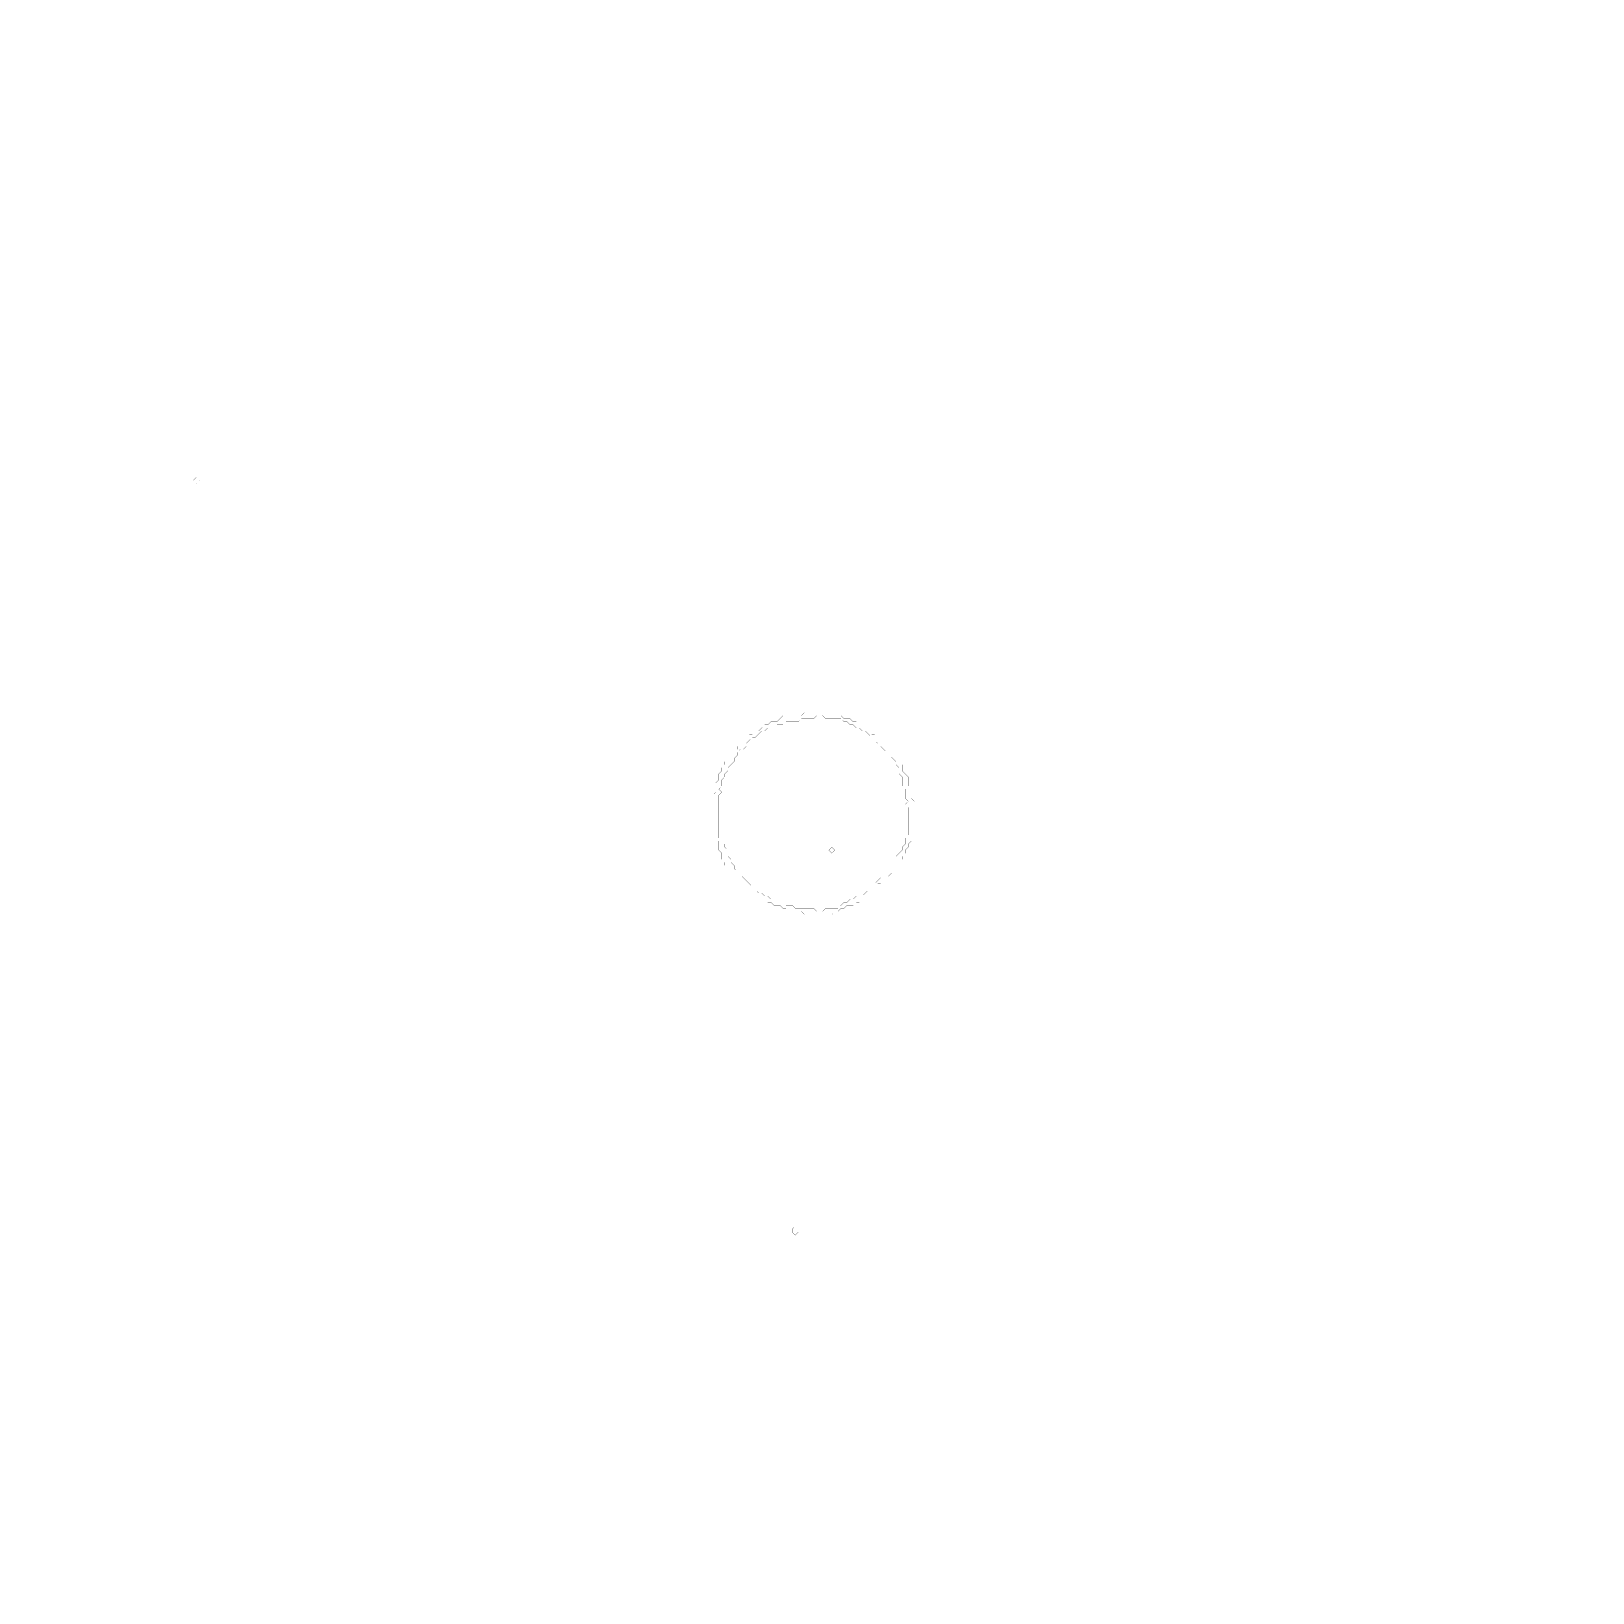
# Model space of a CAD drawing. Header units: metres. Extents: x 0 to 5099, y -5099 to 0.
import ezdxf

# ---------------------------------------------------------------- set-up
doc = ezdxf.new("R2010")
doc.units = ezdxf.units.M
doc.layers.add('conductor', color=1, linetype='Continuous')
doc.layers.add('substrate', color=5, linetype='Continuous')

msp = doc.modelspace()

# ---------------------------------------------------------------- linework, layer by layer
at = {"layer": 'conductor', "const_width": 0.5}
for points in [[(2564.5, -2235.2), (2554.5, -2245.2), (2544.5, -2245.2), (2534.5, -2245.2), (2524.6, -2245.2), (2514.6, -2245.2), (2504.6, -2255.1), (2494.6, -2255.1), (2484.7, -2255.1), (2474.7, -2255.1), (2464.7, -2255.1), (2454.7, -2265.1), (2444.7, -2265.1), (2434.8, -2265.1), (2424.8, -2275.1), (2414.8, -2275.1), (2404.8, -2275.1), (2394.8, -2285.1), (2384.9, -2285.1), (2374.9, -2295.1), (2364.9, -2305), (2354.9, -2305), (2345, -2315), (2335, -2325), (2335, -2335), (2325, -2345), (2315, -2345), (2305, -2354.9), (2305, -2364.9), (2295.1, -2374.9), (2295.1, -2384.9), (2285.1, -2394.8), (2275.1, -2404.8), (2275.1, -2414.8), (2265.1, -2424.8), (2265.1, -2434.8), (2255.1, -2444.7), (2255.1, -2454.7), (2255.1, -2464.7), (2245.2, -2474.7), (2255.1, -2484.7), (2245.2, -2494.6), (2245.2, -2504.6), (2245.2, -2514.6), (2245.2, -2524.6), (2245.2, -2534.5), (2245.2, -2544.5), (2245.2, -2554.5), (2245.2, -2564.5), (2245.2, -2574.5), (2245.2, -2584.4), (2245.2, -2594.4), (2245.2, -2604.4), (2245.2, -2614.4), (2245.2, -2624.3), (2245.2, -2634.3), (2255.1, -2644.3), (2265.1, -2654.3), (2265.1, -2664.3), (2275.1, -2674.2), (2275.1, -2684.2), (2275.1, -2694.2), (2285.1, -2704.2), (2285.1, -2714.2), (2295.1, -2724.1), (2295.1, -2734.1), (2305, -2744.1), (2315, -2754.1), (2325, -2764), (2335, -2774), (2345, -2784), (2354.9, -2794), (2364.9, -2804), (2374.9, -2813.9), (2384.9, -2813.9), (2394.8, -2823.9), (2404.8, -2823.9), (2414.8, -2833.9), (2424.8, -2833.9), (2434.8, -2833.9), (2444.7, -2833.9), (2454.7, -2843.9), (2464.7, -2853.9), (2474.7, -2853.9), (2484.7, -2853.9), (2494.6, -2863.8), (2504.6, -2863.8), (2514.6, -2863.8), (2524.6, -2863.8), (2534.5, -2863.8), (2544.5, -2863.8), (2554.5, -2863.8), (2564.5, -2873.8), (2574.5, -2873.8), (2584.4, -2873.8), (2594.4, -2863.8), (2604.4, -2863.8), (2614.4, -2863.8), (2624.3, -2863.8), (2634.3, -2863.8), (2644.3, -2853.9), (2654.3, -2843.9), (2664.3, -2843.9), (2674.2, -2833.9), (2684.2, -2833.9), (2694.2, -2823.9), (2704.2, -2823.9), (2714.2, -2823.9), (2724.1, -2813.9), (2734.1, -2804), (2744.1, -2794), (2754.1, -2784), (2764, -2774), (2774, -2764), (2784, -2764), (2794, -2754.1), (2804, -2744.1), (2813.9, -2734.1), (2823.9, -2724.1), (2823.9, -2714.2), (2823.9, -2704.2), (2823.9, -2694.2), (2833.9, -2684.2), (2843.9, -2674.2), (2843.9, -2664.3), (2853.9, -2654.3), (2853.9, -2644.3), (2853.9, -2634.3), (2863.8, -2624.3), (2863.8, -2614.4), (2863.8, -2604.4), (2863.8, -2594.4), (2863.8, -2584.4), (2863.8, -2574.5), (2863.8, -2564.5), (2863.8, -2554.5), (2863.8, -2544.5), (2863.8, -2534.5), (2853.9, -2524.6), (2863.8, -2514.6), (2853.9, -2504.6), (2853.9, -2494.6), (2853.9, -2484.7), (2853.9, -2474.7), (2843.9, -2464.7), (2843.9, -2454.7), (2843.9, -2444.7), (2843.9, -2434.8), (2833.9, -2424.8), (2833.9, -2414.8), (2833.9, -2404.8), (2823.9, -2394.8), (2823.9, -2384.9), (2813.9, -2374.9), (2804, -2364.9), (2794, -2354.9), (2784, -2345), (2774, -2335), (2774, -2325), (2764, -2325), (2754.1, -2315), (2744.1, -2305), (2734.1, -2295.1), (2724.1, -2285.1), (2714.2, -2285.1), (2704.2, -2275.1), (2694.2, -2275.1), (2684.2, -2265.1), (2674.2, -2265.1), (2664.3, -2255.1), (2654.3, -2255.1), (2644.3, -2245.2), (2634.3, -2245.2), (2624.3, -2245.2), (2614.4, -2245.2), (2604.4, -2245.2), (2594.4, -2245.2), (2584.4, -2235.2), (2574.5, -2245.2)], [(2604.4, -2674.2), (2614.4, -2664.3), (2624.3, -2674.2), (2614.4, -2684.2)]]:
    msp.add_lwpolyline(points, close=True, dxfattribs=at)
at = {"layer": 'substrate', "const_width": 0.5}
for points in [[(0, 0), (0, -10), (0, -20), (0, -29.9), (0, -39.9), (0, -49.9), (0, -59.9), (0, -69.8), (0, -79.8), (0, -89.8), (0, -99.8), (0, -109.8), (0, -119.7), (0, -129.7), (0, -139.7), (0, -149.7), (0, -159.7), (0, -169.6), (0, -179.6), (0, -189.6), (0, -199.6), (0, -209.5), (0, -219.5), (0, -229.5), (0, -239.5), (0, -249.5), (0, -259.4), (0, -269.4), (0, -279.4), (0, -289.4), (0, -299.4), (0, -309.3), (0, -319.3), (0, -329.3), (0, -339.3), (0, -349.2), (0, -359.2), (0, -369.2), (0, -379.2), (0, -389.2), (0, -399.1), (0, -409.1), (0, -419.1), (0, -429.1), (0, -439.1), (0, -449), (0, -459), (0, -469), (0, -479), (0, -488.9), (0, -498.9), (0, -508.9), (0, -518.9), (0, -528.9), (0, -538.8), (0, -548.8), (0, -558.8), (0, -568.8), (0, -578.8), (0, -588.7), (0, -598.7), (0, -608.7), (0, -618.7), (0, -628.6), (0, -638.6), (0, -648.6), (0, -658.6), (0, -668.6), (0, -678.5), (0, -688.5), (0, -698.5), (0, -708.5), (0, -718.5), (0, -728.4), (0, -738.4), (0, -748.4), (0, -758.4), (0, -768.3), (0, -778.3), (0, -788.3), (0, -798.3), (0, -808.3), (0, -818.2), (0, -828.2), (0, -838.2), (0, -848.2), (0, -858.2), (0, -868.1), (0, -878.1), (0, -888.1), (0, -898.1), (0, -908), (0, -918), (0, -928), (0, -938), (0, -948), (0, -957.9), (0, -967.9), (0, -977.9), (0, -987.9), (0, -997.9), (0, -1007.8), (0, -1017.8), (0, -1027.8), (0, -1037.8), (0, -1047.7), (0, -1057.7), (0, -1067.7), (0, -1077.7), (0, -1087.7), (0, -1097.6), (0, -1107.6), (0, -1117.6), (0, -1127.6), (0, -1137.6), (0, -1147.5), (0, -1157.5), (0, -1167.5), (0, -1177.5), (0, -1187.4), (0, -1197.4), (0, -1207.4), (0, -1217.4), (0, -1227.4), (0, -1237.3), (0, -1247.3), (0, -1257.3), (0, -1267.3), (0, -1277.2), (0, -1287.2), (0, -1297.2), (0, -1307.2), (0, -1317.2), (0, -1327.1), (0, -1337.1), (0, -1347.1), (0, -1357.1), (0, -1367.1), (0, -1377), (0, -1387), (0, -1397), (0, -1407), (0, -1416.9), (0, -1426.9), (0, -1436.9), (0, -1446.9), (0, -1456.9), (0, -1466.8), (0, -1476.8), (0, -1486.8), (0, -1496.8), (0, -1506.8), (0, -1516.7), (0, -1526.7), (0, -1536.7), (0, -1546.7), (0, -1556.6), (0, -1566.6), (0, -1576.6), (0, -1586.6), (0, -1596.6), (0, -1606.5), (0, -1616.5), (0, -1626.5), (0, -1636.5), (0, -1646.5), (0, -1656.4), (0, -1666.4), (0, -1676.4), (0, -1686.4), (0, -1696.3), (0, -1706.3), (0, -1716.3), (0, -1726.3), (0, -1736.3), (0, -1746.2), (0, -1756.2), (0, -1766.2), (0, -1776.2), (0, -1786.2), (0, -1796.1), (0, -1806.1), (0, -1816.1), (0, -1826.1), (0, -1836), (0, -1846), (0, -1856), (0, -1866), (0, -1876), (0, -1885.9), (0, -1895.9), (0, -1905.9), (0, -1915.9), (0, -1925.9), (0, -1935.8), (0, -1945.8), (0, -1955.8), (0, -1965.8), (0, -1975.7), (0, -1985.7), (0, -1995.7), (0, -2005.7), (0, -2015.7), (0, -2025.6), (0, -2035.6), (0, -2045.6), (0, -2055.6), (0, -2065.6), (0, -2075.5), (0, -2085.5), (0, -2095.5), (0, -2105.5), (0, -2115.4), (0, -2125.4), (0, -2135.4), (0, -2145.4), (0, -2155.4), (0, -2165.3), (0, -2175.3), (0, -2185.3), (0, -2195.3), (0, -2205.3), (0, -2215.2), (0, -2225.2), (0, -2235.2), (0, -2245.2), (0, -2255.1), (0, -2265.1), (0, -2275.1), (0, -2285.1), (0, -2295.1), (0, -2305), (0, -2315), (0, -2325), (0, -2335), (0, -2345), (0, -2354.9), (0, -2364.9), (0, -2374.9), (0, -2384.9), (0, -2394.8), (0, -2404.8), (0, -2414.8), (0, -2424.8), (0, -2434.8), (0, -2444.7), (0, -2454.7), (0, -2464.7), (0, -2474.7), (0, -2484.7), (0, -2494.6), (0, -2504.6), (0, -2514.6), (0, -2524.6), (0, -2534.5), (0, -2544.5), (0, -2554.5), (0, -2564.5), (0, -2574.5), (0, -2584.4), (0, -2594.4), (0, -2604.4), (0, -2614.4), (0, -2624.3), (0, -2634.3), (0, -2644.3), (0, -2654.3), (0, -2664.3), (0, -2674.2), (0, -2684.2), (0, -2694.2), (0, -2704.2), (0, -2714.2), (0, -2724.1), (0, -2734.1), (0, -2744.1), (0, -2754.1), (0, -2764), (0, -2774), (0, -2784), (0, -2794), (0, -2804), (0, -2813.9), (0, -2823.9), (0, -2833.9), (0, -2843.9), (0, -2853.9), (0, -2863.8), (0, -2873.8), (0, -2883.8), (0, -2893.8), (0, -2903.7), (0, -2913.7), (0, -2923.7), (0, -2933.7), (0, -2943.7), (0, -2953.6), (0, -2963.6), (0, -2973.6), (0, -2983.6), (0, -2993.6), (0, -3003.5), (0, -3013.5), (0, -3023.5), (0, -3033.5), (0, -3043.4), (0, -3053.4), (0, -3063.4), (0, -3073.4), (0, -3083.4), (0, -3093.3), (0, -3103.3), (0, -3113.3), (0, -3123.3), (0, -3133.3), (0, -3143.2), (0, -3153.2), (0, -3163.2), (0, -3173.2), (0, -3183.1), (0, -3193.1), (0, -3203.1), (0, -3213.1), (0, -3223.1), (0, -3233), (0, -3243), (0, -3253), (0, -3263), (0, -3273), (0, -3282.9), (0, -3292.9), (0, -3302.9), (0, -3312.9), (0, -3322.8), (0, -3332.8), (0, -3342.8), (0, -3352.8), (0, -3362.8), (0, -3372.7), (0, -3382.7), (0, -3392.7), (0, -3402.7), (0, -3412.7), (0, -3422.6), (0, -3432.6), (0, -3442.6), (0, -3452.6), (0, -3462.5), (0, -3472.5), (0, -3482.5), (0, -3492.5), (0, -3502.5), (0, -3512.4), (0, -3522.4), (0, -3532.4), (0, -3542.4), (0, -3552.4), (0, -3562.3), (0, -3572.3), (0, -3582.3), (0, -3592.3), (0, -3602.2), (0, -3612.2), (0, -3622.2), (0, -3632.2), (0, -3642.2), (0, -3652.1), (0, -3662.1), (0, -3672.1), (0, -3682.1), (0, -3692.1), (0, -3702), (0, -3712), (0, -3722), (0, -3732), (0, -3741.9), (0, -3751.9), (0, -3761.9), (0, -3771.9), (0, -3781.9), (0, -3791.8), (0, -3801.8), (0, -3811.8), (0, -3821.8), (0, -3831.8), (0, -3841.7), (0, -3851.7), (0, -3861.7), (0, -3871.7), (0, -3881.6), (0, -3891.6), (0, -3901.6), (0, -3911.6), (0, -3921.6), (0, -3931.5), (0, -3941.5), (0, -3951.5), (0, -3961.5), (0, -3971.4), (0, -3981.4), (0, -3991.4), (0, -4001.4), (0, -4011.4), (0, -4021.3), (0, -4031.3), (0, -4041.3), (0, -4051.3), (0, -4061.3), (0, -4071.2), (0, -4081.2), (0, -4091.2), (0, -4101.2), (0, -4111.1), (0, -4121.1), (0, -4131.1), (0, -4141.1), (0, -4151.1), (0, -4161), (0, -4171), (0, -4181), (0, -4191), (0, -4201), (0, -4210.9), (0, -4220.9), (0, -4230.9), (0, -4240.9), (0, -4250.8), (0, -4260.8), (0, -4270.8), (0, -4280.8), (0, -4290.8), (0, -4300.7), (0, -4310.7), (0, -4320.7), (0, -4330.7), (0, -4340.7), (0, -4350.6), (0, -4360.6), (0, -4370.6), (0, -4380.6), (0, -4390.5), (0, -4400.5), (0, -4410.5), (0, -4420.5), (0, -4430.5), (0, -4440.4), (0, -4450.4), (0, -4460.4), (0, -4470.4), (0, -4480.4), (0, -4490.3), (0, -4500.3), (0, -4510.3), (0, -4520.3), (0, -4530.2), (0, -4540.2), (0, -4550.2), (0, -4560.2), (0, -4570.2), (0, -4580.1), (0, -4590.1), (0, -4600.1), (0, -4610.1), (0, -4620.1), (0, -4630), (0, -4640), (0, -4650), (0, -4660), (0, -4669.9), (0, -4679.9), (0, -4689.9), (0, -4699.9), (0, -4709.9), (0, -4719.8), (0, -4729.8), (0, -4739.8), (0, -4749.8), (0, -4759.8), (0, -4769.7), (0, -4779.7), (0, -4789.7), (0, -4799.7), (0, -4809.6), (0, -4819.6), (0, -4829.6), (0, -4839.6), (0, -4849.6), (0, -4859.5), (0, -4869.5), (0, -4879.5), (0, -4889.5), (0, -4899.5), (0, -4909.4), (0, -4919.4), (0, -4929.4), (0, -4939.4), (0, -4949.3), (0, -4959.3), (0, -4969.3), (0, -4979.3), (0, -4989.3), (0, -4999.2), (0, -5009.2), (0, -5019.2), (0, -5029.2), (0, -5039.2), (0, -5049.1), (0, -5059.1), (0, -5069.1), (0, -5079.1), (0, -5089), (0, -5099), (10, -5099), (20, -5099), (29.9, -5099), (39.9, -5099), (49.9, -5099), (59.9, -5099), (69.8, -5099), (79.8, -5099), (89.8, -5099), (99.8, -5099), (109.8, -5099), (119.7, -5099), (129.7, -5099), (139.7, -5099), (149.7, -5099), (159.7, -5099), (169.6, -5099), (179.6, -5099), (189.6, -5099), (199.6, -5099), (209.5, -5099), (219.5, -5099), (229.5, -5099), (239.5, -5099), (249.5, -5099), (259.4, -5099), (269.4, -5099), (279.4, -5099), (289.4, -5099), (299.4, -5099), (309.3, -5099), (319.3, -5099), (329.3, -5099), (339.3, -5099), (349.2, -5099), (359.2, -5099), (369.2, -5099), (379.2, -5099), (389.2, -5099), (399.1, -5099), (409.1, -5099), (419.1, -5099), (429.1, -5099), (439.1, -5099), (449, -5099), (459, -5099), (469, -5099), (479, -5099), (488.9, -5099), (498.9, -5099), (508.9, -5099), (518.9, -5099), (528.9, -5099), (538.8, -5099), (548.8, -5099), (558.8, -5099), (568.8, -5099), (578.8, -5099), (588.7, -5099), (598.7, -5099), (608.7, -5099), (618.7, -5099), (628.6, -5099), (638.6, -5099), (648.6, -5099), (658.6, -5099), (668.6, -5099), (678.5, -5099), (688.5, -5099), (698.5, -5099), (708.5, -5099), (718.5, -5099), (728.4, -5099), (738.4, -5099), (748.4, -5099), (758.4, -5099), (768.3, -5099), (778.3, -5099), (788.3, -5099), (798.3, -5099), (808.3, -5099), (818.2, -5099), (828.2, -5099), (838.2, -5099), (848.2, -5099), (858.2, -5099), (868.1, -5099), (878.1, -5099), (888.1, -5099), (898.1, -5099), (908, -5099), (918, -5099), (928, -5099), (938, -5099), (948, -5099), (957.9, -5099), (967.9, -5099), (977.9, -5099), (987.9, -5099), (997.9, -5099), (1007.8, -5099), (1017.8, -5099), (1027.8, -5099), (1037.8, -5099), (1047.7, -5099), (1057.7, -5099), (1067.7, -5099), (1077.7, -5099), (1087.7, -5099), (1097.6, -5099), (1107.6, -5099), (1117.6, -5099), (1127.6, -5099), (1137.6, -5099), (1147.5, -5099), (1157.5, -5099), (1167.5, -5099), (1177.5, -5099), (1187.4, -5099), (1197.4, -5099), (1207.4, -5099), (1217.4, -5099), (1227.4, -5099), (1237.3, -5099), (1247.3, -5099), (1257.3, -5099), (1267.3, -5099), (1277.2, -5099), (1287.2, -5099), (1297.2, -5099), (1307.2, -5099), (1317.2, -5099), (1327.1, -5099), (1337.1, -5099), (1347.1, -5099), (1357.1, -5099), (1367.1, -5099), (1377, -5099), (1387, -5099), (1397, -5099), (1407, -5099), (1416.9, -5099), (1426.9, -5099), (1436.9, -5099), (1446.9, -5099), (1456.9, -5099), (1466.8, -5099), (1476.8, -5099), (1486.8, -5099), (1496.8, -5099), (1506.8, -5099), (1516.7, -5099), (1526.7, -5099), (1536.7, -5099), (1546.7, -5099), (1556.6, -5099), (1566.6, -5099), (1576.6, -5099), (1586.6, -5099), (1596.6, -5099), (1606.5, -5099), (1616.5, -5099), (1626.5, -5099), (1636.5, -5099), (1646.5, -5099), (1656.4, -5099), (1666.4, -5099), (1676.4, -5099), (1686.4, -5099), (1696.3, -5099), (1706.3, -5099), (1716.3, -5099), (1726.3, -5099), (1736.3, -5099), (1746.2, -5099), (1756.2, -5099), (1766.2, -5099), (1776.2, -5099), (1786.2, -5099), (1796.1, -5099), (1806.1, -5099), (1816.1, -5099), (1826.1, -5099), (1836, -5099), (1846, -5099), (1856, -5099), (1866, -5099), (1876, -5099), (1885.9, -5099), (1895.9, -5099), (1905.9, -5099), (1915.9, -5099), (1925.9, -5099), (1935.8, -5099), (1945.8, -5099), (1955.8, -5099), (1965.8, -5099), (1975.7, -5099), (1985.7, -5099), (1995.7, -5099), (2005.7, -5099), (2015.7, -5099), (2025.6, -5099), (2035.6, -5099), (2045.6, -5099), (2055.6, -5099), (2065.6, -5099), (2075.5, -5099), (2085.5, -5099), (2095.5, -5099), (2105.5, -5099), (2115.4, -5099), (2125.4, -5099), (2135.4, -5099), (2145.4, -5099), (2155.4, -5099), (2165.3, -5099), (2175.3, -5099), (2185.3, -5099), (2195.3, -5099), (2205.3, -5099), (2215.2, -5099), (2225.2, -5099), (2235.2, -5099), (2245.2, -5099), (2255.1, -5099), (2265.1, -5099), (2275.1, -5099), (2285.1, -5099), (2295.1, -5099), (2305, -5099), (2315, -5099), (2325, -5099), (2335, -5099), (2345, -5099), (2354.9, -5099), (2364.9, -5099), (2374.9, -5099), (2384.9, -5099), (2394.8, -5099), (2404.8, -5099), (2414.8, -5099), (2424.8, -5099), (2434.8, -5099), (2444.7, -5099), (2454.7, -5099), (2464.7, -5099), (2474.7, -5099), (2484.7, -5099), (2494.6, -5099), (2504.6, -5099), (2514.6, -5099), (2524.6, -5099), (2534.5, -5099), (2544.5, -5099), (2554.5, -5099), (2564.5, -5099), (2574.5, -5099), (2584.4, -5099), (2594.4, -5099), (2604.4, -5099), (2614.4, -5099), (2624.3, -5099), (2634.3, -5099), (2644.3, -5099), (2654.3, -5099), (2664.3, -5099), (2674.2, -5099), (2684.2, -5099), (2694.2, -5099), (2704.2, -5099), (2714.2, -5099), (2724.1, -5099), (2734.1, -5099), (2744.1, -5099), (2754.1, -5099), (2764, -5099), (2774, -5099), (2784, -5099), (2794, -5099), (2804, -5099), (2813.9, -5099), (2823.9, -5099), (2833.9, -5099), (2843.9, -5099), (2853.9, -5099), (2863.8, -5099), (2873.8, -5099), (2883.8, -5099), (2893.8, -5099), (2903.7, -5099), (2913.7, -5099), (2923.7, -5099), (2933.7, -5099), (2943.7, -5099), (2953.6, -5099), (2963.6, -5099), (2973.6, -5099), (2983.6, -5099), (2993.6, -5099), (3003.5, -5099), (3013.5, -5099), (3023.5, -5099), (3033.5, -5099), (3043.4, -5099), (3053.4, -5099), (3063.4, -5099), (3073.4, -5099), (3083.4, -5099), (3093.3, -5099), (3103.3, -5099), (3113.3, -5099), (3123.3, -5099), (3133.3, -5099), (3143.2, -5099), (3153.2, -5099), (3163.2, -5099), (3173.2, -5099), (3183.1, -5099), (3193.1, -5099), (3203.1, -5099), (3213.1, -5099), (3223.1, -5099), (3233, -5099), (3243, -5099), (3253, -5099), (3263, -5099), (3273, -5099), (3282.9, -5099), (3292.9, -5099), (3302.9, -5099), (3312.9, -5099), (3322.8, -5099), (3332.8, -5099), (3342.8, -5099), (3352.8, -5099), (3362.8, -5099), (3372.7, -5099), (3382.7, -5099), (3392.7, -5099), (3402.7, -5099), (3412.7, -5099), (3422.6, -5099), (3432.6, -5099), (3442.6, -5099), (3452.6, -5099), (3462.5, -5099), (3472.5, -5099), (3482.5, -5099), (3492.5, -5099), (3502.5, -5099), (3512.4, -5099), (3522.4, -5099), (3532.4, -5099), (3542.4, -5099), (3552.4, -5099), (3562.3, -5099), (3572.3, -5099), (3582.3, -5099), (3592.3, -5099), (3602.2, -5099), (3612.2, -5099), (3622.2, -5099), (3632.2, -5099), (3642.2, -5099), (3652.1, -5099), (3662.1, -5099), (3672.1, -5099), (3682.1, -5099), (3692.1, -5099), (3702, -5099), (3712, -5099), (3722, -5099), (3732, -5099), (3741.9, -5099), (3751.9, -5099), (3761.9, -5099), (3771.9, -5099), (3781.9, -5099), (3791.8, -5099), (3801.8, -5099), (3811.8, -5099), (3821.8, -5099), (3831.8, -5099), (3841.7, -5099), (3851.7, -5099), (3861.7, -5099), (3871.7, -5099), (3881.6, -5099), (3891.6, -5099), (3901.6, -5099), (3911.6, -5099), (3921.6, -5099), (3931.5, -5099), (3941.5, -5099), (3951.5, -5099), (3961.5, -5099), (3971.4, -5099), (3981.4, -5099), (3991.4, -5099), (4001.4, -5099), (4011.4, -5099), (4021.3, -5099), (4031.3, -5099), (4041.3, -5099), (4051.3, -5099), (4061.3, -5099), (4071.2, -5099), (4081.2, -5099), (4091.2, -5099), (4101.2, -5099), (4111.1, -5099), (4121.1, -5099), (4131.1, -5099), (4141.1, -5099), (4151.1, -5099), (4161, -5099), (4171, -5099), (4181, -5099), (4191, -5099), (4201, -5099), (4210.9, -5099), (4220.9, -5099), (4230.9, -5099), (4240.9, -5099), (4250.8, -5099), (4260.8, -5099), (4270.8, -5099), (4280.8, -5099), (4290.8, -5099), (4300.7, -5099), (4310.7, -5099), (4320.7, -5099), (4330.7, -5099), (4340.7, -5099), (4350.6, -5099), (4360.6, -5099), (4370.6, -5099), (4380.6, -5099), (4390.5, -5099), (4400.5, -5099), (4410.5, -5099), (4420.5, -5099), (4430.5, -5099), (4440.4, -5099), (4450.4, -5099), (4460.4, -5099), (4470.4, -5099), (4480.4, -5099), (4490.3, -5099), (4500.3, -5099), (4510.3, -5099), (4520.3, -5099), (4530.2, -5099), (4540.2, -5099), (4550.2, -5099), (4560.2, -5099), (4570.2, -5099), (4580.1, -5099), (4590.1, -5099), (4600.1, -5099), (4610.1, -5099), (4620.1, -5099), (4630, -5099), (4640, -5099), (4650, -5099), (4660, -5099), (4669.9, -5099), (4679.9, -5099), (4689.9, -5099), (4699.9, -5099), (4709.9, -5099), (4719.8, -5099), (4729.8, -5099), (4739.8, -5099), (4749.8, -5099), (4759.8, -5099), (4769.7, -5099), (4779.7, -5099), (4789.7, -5099), (4799.7, -5099), (4809.6, -5099), (4819.6, -5099), (4829.6, -5099), (4839.6, -5099), (4849.6, -5099), (4859.5, -5099), (4869.5, -5099), (4879.5, -5099), (4889.5, -5099), (4899.5, -5099), (4909.4, -5099), (4919.4, -5099), (4929.4, -5099), (4939.4, -5099), (4949.3, -5099), (4959.3, -5099), (4969.3, -5099), (4979.3, -5099), (4989.3, -5099), (4999.2, -5099), (5009.2, -5099), (5019.2, -5099), (5029.2, -5099), (5039.2, -5099), (5049.1, -5099), (5059.1, -5099), (5069.1, -5099), (5079.1, -5099), (5089, -5099), (5099, -5099), (5099, -5089), (5099, -5079.1), (5099, -5069.1), (5099, -5059.1), (5099, -5049.1), (5099, -5039.2), (5099, -5029.2), (5099, -5019.2), (5099, -5009.2), (5099, -4999.2), (5099, -4989.3), (5099, -4979.3), (5099, -4969.3), (5099, -4959.3), (5099, -4949.3), (5099, -4939.4), (5099, -4929.4), (5099, -4919.4), (5099, -4909.4), (5099, -4899.5), (5099, -4889.5), (5099, -4879.5), (5099, -4869.5), (5099, -4859.5), (5099, -4849.6), (5099, -4839.6), (5099, -4829.6), (5099, -4819.6), (5099, -4809.6), (5099, -4799.7), (5099, -4789.7), (5099, -4779.7), (5099, -4769.7), (5099, -4759.8), (5099, -4749.8), (5099, -4739.8), (5099, -4729.8), (5099, -4719.8), (5099, -4709.9), (5099, -4699.9), (5099, -4689.9), (5099, -4679.9), (5099, -4669.9), (5099, -4660), (5099, -4650), (5099, -4640), (5099, -4630), (5099, -4620.1), (5099, -4610.1), (5099, -4600.1), (5099, -4590.1), (5099, -4580.1), (5099, -4570.2), (5099, -4560.2), (5099, -4550.2), (5099, -4540.2), (5099, -4530.2), (5099, -4520.3), (5099, -4510.3), (5099, -4500.3), (5099, -4490.3), (5099, -4480.4), (5099, -4470.4), (5099, -4460.4), (5099, -4450.4), (5099, -4440.4), (5099, -4430.5), (5099, -4420.5), (5099, -4410.5), (5099, -4400.5), (5099, -4390.5), (5099, -4380.6), (5099, -4370.6), (5099, -4360.6), (5099, -4350.6), (5099, -4340.7), (5099, -4330.7), (5099, -4320.7), (5099, -4310.7), (5099, -4300.7), (5099, -4290.8), (5099, -4280.8), (5099, -4270.8), (5099, -4260.8), (5099, -4250.8), (5099, -4240.9), (5099, -4230.9), (5099, -4220.9), (5099, -4210.9), (5099, -4201), (5099, -4191), (5099, -4181), (5099, -4171), (5099, -4161), (5099, -4151.1), (5099, -4141.1), (5099, -4131.1), (5099, -4121.1), (5099, -4111.1), (5099, -4101.2), (5099, -4091.2), (5099, -4081.2), (5099, -4071.2), (5099, -4061.3), (5099, -4051.3), (5099, -4041.3), (5099, -4031.3), (5099, -4021.3), (5099, -4011.4), (5099, -4001.4), (5099, -3991.4), (5099, -3981.4), (5099, -3971.4), (5099, -3961.5), (5099, -3951.5), (5099, -3941.5), (5099, -3931.5), (5099, -3921.6), (5099, -3911.6), (5099, -3901.6), (5099, -3891.6), (5099, -3881.6), (5099, -3871.7), (5099, -3861.7), (5099, -3851.7), (5099, -3841.7), (5099, -3831.8), (5099, -3821.8), (5099, -3811.8), (5099, -3801.8), (5099, -3791.8), (5099, -3781.9), (5099, -3771.9), (5099, -3761.9), (5099, -3751.9), (5099, -3741.9), (5099, -3732), (5099, -3722), (5099, -3712), (5099, -3702), (5099, -3692.1), (5099, -3682.1), (5099, -3672.1), (5099, -3662.1), (5099, -3652.1), (5099, -3642.2), (5099, -3632.2), (5099, -3622.2), (5099, -3612.2), (5099, -3602.2), (5099, -3592.3), (5099, -3582.3), (5099, -3572.3), (5099, -3562.3), (5099, -3552.4), (5099, -3542.4), (5099, -3532.4), (5099, -3522.4), (5099, -3512.4), (5099, -3502.5), (5099, -3492.5), (5099, -3482.5), (5099, -3472.5), (5099, -3462.5), (5099, -3452.6), (5099, -3442.6), (5099, -3432.6), (5099, -3422.6), (5099, -3412.7), (5099, -3402.7), (5099, -3392.7), (5099, -3382.7), (5099, -3372.7), (5099, -3362.8), (5099, -3352.8), (5099, -3342.8), (5099, -3332.8), (5099, -3322.8), (5099, -3312.9), (5099, -3302.9), (5099, -3292.9), (5099, -3282.9), (5099, -3273), (5099, -3263), (5099, -3253), (5099, -3243), (5099, -3233), (5099, -3223.1), (5099, -3213.1), (5099, -3203.1), (5099, -3193.1), (5099, -3183.1), (5099, -3173.2), (5099, -3163.2), (5099, -3153.2), (5099, -3143.2), (5099, -3133.3), (5099, -3123.3), (5099, -3113.3), (5099, -3103.3), (5099, -3093.3), (5099, -3083.4), (5099, -3073.4), (5099, -3063.4), (5099, -3053.4), (5099, -3043.4), (5099, -3033.5), (5099, -3023.5), (5099, -3013.5), (5099, -3003.5), (5099, -2993.6), (5099, -2983.6), (5099, -2973.6), (5099, -2963.6), (5099, -2953.6), (5099, -2943.7), (5099, -2933.7), (5099, -2923.7), (5099, -2913.7), (5099, -2903.7), (5099, -2893.8), (5099, -2883.8), (5099, -2873.8), (5099, -2863.8), (5099, -2853.9), (5099, -2843.9), (5099, -2833.9), (5099, -2823.9), (5099, -2813.9), (5099, -2804), (5099, -2794), (5099, -2784), (5099, -2774), (5099, -2764), (5099, -2754.1), (5099, -2744.1), (5099, -2734.1), (5099, -2724.1), (5099, -2714.2), (5099, -2704.2), (5099, -2694.2), (5099, -2684.2), (5099, -2674.2), (5099, -2664.3), (5099, -2654.3), (5099, -2644.3), (5099, -2634.3), (5099, -2624.3), (5099, -2614.4), (5099, -2604.4), (5099, -2594.4), (5099, -2584.4), (5099, -2574.5), (5099, -2564.5), (5099, -2554.5), (5099, -2544.5), (5099, -2534.5), (5099, -2524.6), (5099, -2514.6), (5099, -2504.6), (5099, -2494.6), (5099, -2484.7), (5099, -2474.7), (5099, -2464.7), (5099, -2454.7), (5099, -2444.7), (5099, -2434.8), (5099, -2424.8), (5099, -2414.8), (5099, -2404.8), (5099, -2394.8), (5099, -2384.9), (5099, -2374.9), (5099, -2364.9), (5099, -2354.9), (5099, -2345), (5099, -2335), (5099, -2325), (5099, -2315), (5099, -2305), (5099, -2295.1), (5099, -2285.1), (5099, -2275.1), (5099, -2265.1), (5099, -2255.1), (5099, -2245.2), (5099, -2235.2), (5099, -2225.2), (5099, -2215.2), (5099, -2205.3), (5099, -2195.3), (5099, -2185.3), (5099, -2175.3), (5099, -2165.3), (5099, -2155.4), (5099, -2145.4), (5099, -2135.4), (5099, -2125.4), (5099, -2115.4), (5099, -2105.5), (5099, -2095.5), (5099, -2085.5), (5099, -2075.5), (5099, -2065.6), (5099, -2055.6), (5099, -2045.6), (5099, -2035.6), (5099, -2025.6), (5099, -2015.7), (5099, -2005.7), (5099, -1995.7), (5099, -1985.7), (5099, -1975.7), (5099, -1965.8), (5099, -1955.8), (5099, -1945.8), (5099, -1935.8), (5099, -1925.9), (5099, -1915.9), (5099, -1905.9), (5099, -1895.9), (5099, -1885.9), (5099, -1876), (5099, -1866), (5099, -1856), (5099, -1846), (5099, -1836), (5099, -1826.1), (5099, -1816.1), (5099, -1806.1), (5099, -1796.1), (5099, -1786.2), (5099, -1776.2), (5099, -1766.2), (5099, -1756.2), (5099, -1746.2), (5099, -1736.3), (5099, -1726.3), (5099, -1716.3), (5099, -1706.3), (5099, -1696.3), (5099, -1686.4), (5099, -1676.4), (5099, -1666.4), (5099, -1656.4), (5099, -1646.5), (5099, -1636.5), (5099, -1626.5), (5099, -1616.5), (5099, -1606.5), (5099, -1596.6), (5099, -1586.6), (5099, -1576.6), (5099, -1566.6), (5099, -1556.6), (5099, -1546.7), (5099, -1536.7), (5099, -1526.7), (5099, -1516.7), (5099, -1506.8), (5099, -1496.8), (5099, -1486.8), (5099, -1476.8), (5099, -1466.8), (5099, -1456.9), (5099, -1446.9), (5099, -1436.9), (5099, -1426.9), (5099, -1416.9), (5099, -1407), (5099, -1397), (5099, -1387), (5099, -1377), (5099, -1367.1), (5099, -1357.1), (5099, -1347.1), (5099, -1337.1), (5099, -1327.1), (5099, -1317.2), (5099, -1307.2), (5099, -1297.2), (5099, -1287.2), (5099, -1277.2), (5099, -1267.3), (5099, -1257.3), (5099, -1247.3), (5099, -1237.3), (5099, -1227.4), (5099, -1217.4), (5099, -1207.4), (5099, -1197.4), (5099, -1187.4), (5099, -1177.5), (5099, -1167.5), (5099, -1157.5), (5099, -1147.5), (5099, -1137.6), (5099, -1127.6), (5099, -1117.6), (5099, -1107.6), (5099, -1097.6), (5099, -1087.7), (5099, -1077.7), (5099, -1067.7), (5099, -1057.7), (5099, -1047.7), (5099, -1037.8), (5099, -1027.8), (5099, -1017.8), (5099, -1007.8), (5099, -997.9), (5099, -987.9), (5099, -977.9), (5099, -967.9), (5099, -957.9), (5099, -948), (5099, -938), (5099, -928), (5099, -918), (5099, -908), (5099, -898.1), (5099, -888.1), (5099, -878.1), (5099, -868.1), (5099, -858.2), (5099, -848.2), (5099, -838.2), (5099, -828.2), (5099, -818.2), (5099, -808.3), (5099, -798.3), (5099, -788.3), (5099, -778.3), (5099, -768.3), (5099, -758.4), (5099, -748.4), (5099, -738.4), (5099, -728.4), (5099, -718.5), (5099, -708.5), (5099, -698.5), (5099, -688.5), (5099, -678.5), (5099, -668.6), (5099, -658.6), (5099, -648.6), (5099, -638.6), (5099, -628.6), (5099, -618.7), (5099, -608.7), (5099, -598.7), (5099, -588.7), (5099, -578.8), (5099, -568.8), (5099, -558.8), (5099, -548.8), (5099, -538.8), (5099, -528.9), (5099, -518.9), (5099, -508.9), (5099, -498.9), (5099, -488.9), (5099, -479), (5099, -469), (5099, -459), (5099, -449), (5099, -439.1), (5099, -429.1), (5099, -419.1), (5099, -409.1), (5099, -399.1), (5099, -389.2), (5099, -379.2), (5099, -369.2), (5099, -359.2), (5099, -349.2), (5099, -339.3), (5099, -329.3), (5099, -319.3), (5099, -309.3), (5099, -299.4), (5099, -289.4), (5099, -279.4), (5099, -269.4), (5099, -259.4), (5099, -249.5), (5099, -239.5), (5099, -229.5), (5099, -219.5), (5099, -209.5), (5099, -199.6), (5099, -189.6), (5099, -179.6), (5099, -169.6), (5099, -159.7), (5099, -149.7), (5099, -139.7), (5099, -129.7), (5099, -119.7), (5099, -109.8), (5099, -99.8), (5099, -89.8), (5099, -79.8), (5099, -69.8), (5099, -59.9), (5099, -49.9), (5099, -39.9), (5099, -29.9), (5099, -20), (5099, -10), (5099, 0), (5089, 0), (5079.1, 0), (5069.1, 0), (5059.1, 0), (5049.1, 0), (5039.2, 0), (5029.2, 0), (5019.2, 0), (5009.2, 0), (4999.2, 0), (4989.3, 0), (4979.3, 0), (4969.3, 0), (4959.3, 0), (4949.3, 0), (4939.4, 0), (4929.4, 0), (4919.4, 0), (4909.4, 0), (4899.5, 0), (4889.5, 0), (4879.5, 0), (4869.5, 0), (4859.5, 0), (4849.6, 0), (4839.6, 0), (4829.6, 0), (4819.6, 0), (4809.6, 0), (4799.7, 0), (4789.7, 0), (4779.7, 0), (4769.7, 0), (4759.8, 0), (4749.8, 0), (4739.8, 0), (4729.8, 0), (4719.8, 0), (4709.9, 0), (4699.9, 0), (4689.9, 0), (4679.9, 0), (4669.9, 0), (4660, 0), (4650, 0), (4640, 0), (4630, 0), (4620.1, 0), (4610.1, 0), (4600.1, 0), (4590.1, 0), (4580.1, 0), (4570.2, 0), (4560.2, 0), (4550.2, 0), (4540.2, 0), (4530.2, 0), (4520.3, 0), (4510.3, 0), (4500.3, 0), (4490.3, 0), (4480.4, 0), (4470.4, 0), (4460.4, 0), (4450.4, 0), (4440.4, 0), (4430.5, 0), (4420.5, 0), (4410.5, 0), (4400.5, 0), (4390.5, 0), (4380.6, 0), (4370.6, 0), (4360.6, 0), (4350.6, 0), (4340.7, 0), (4330.7, 0), (4320.7, 0), (4310.7, 0), (4300.7, 0), (4290.8, 0), (4280.8, 0), (4270.8, 0), (4260.8, 0), (4250.8, 0), (4240.9, 0), (4230.9, 0), (4220.9, 0), (4210.9, 0), (4201, 0), (4191, 0), (4181, 0), (4171, 0), (4161, 0), (4151.1, 0), (4141.1, 0), (4131.1, 0), (4121.1, 0), (4111.1, 0), (4101.2, 0), (4091.2, 0), (4081.2, 0), (4071.2, 0), (4061.3, 0), (4051.3, 0), (4041.3, 0), (4031.3, 0), (4021.3, 0), (4011.4, 0), (4001.4, 0), (3991.4, 0), (3981.4, 0), (3971.4, 0), (3961.5, 0), (3951.5, 0), (3941.5, 0), (3931.5, 0), (3921.6, 0), (3911.6, 0), (3901.6, 0), (3891.6, 0), (3881.6, 0), (3871.7, 0), (3861.7, 0), (3851.7, 0), (3841.7, 0), (3831.8, 0), (3821.8, 0), (3811.8, 0), (3801.8, 0), (3791.8, 0), (3781.9, 0), (3771.9, 0), (3761.9, 0), (3751.9, 0), (3741.9, 0), (3732, 0), (3722, 0), (3712, 0), (3702, 0), (3692.1, 0), (3682.1, 0), (3672.1, 0), (3662.1, 0), (3652.1, 0), (3642.2, 0), (3632.2, 0), (3622.2, 0), (3612.2, 0), (3602.2, 0), (3592.3, 0), (3582.3, 0), (3572.3, 0), (3562.3, 0), (3552.4, 0), (3542.4, 0), (3532.4, 0), (3522.4, 0), (3512.4, 0), (3502.5, 0), (3492.5, 0), (3482.5, 0), (3472.5, 0), (3462.5, 0), (3452.6, 0), (3442.6, 0), (3432.6, 0), (3422.6, 0), (3412.7, 0), (3402.7, 0), (3392.7, 0), (3382.7, 0), (3372.7, 0), (3362.8, 0), (3352.8, 0), (3342.8, 0), (3332.8, 0), (3322.8, 0), (3312.9, 0), (3302.9, 0), (3292.9, 0), (3282.9, 0), (3273, 0), (3263, 0), (3253, 0), (3243, 0), (3233, 0), (3223.1, 0), (3213.1, 0), (3203.1, 0), (3193.1, 0), (3183.1, 0), (3173.2, 0), (3163.2, 0), (3153.2, 0), (3143.2, 0), (3133.3, 0), (3123.3, 0), (3113.3, 0), (3103.3, 0), (3093.3, 0), (3083.4, 0), (3073.4, 0), (3063.4, 0), (3053.4, 0), (3043.4, 0), (3033.5, 0), (3023.5, 0), (3013.5, 0), (3003.5, 0), (2993.6, 0), (2983.6, 0), (2973.6, 0), (2963.6, 0), (2953.6, 0), (2943.7, 0), (2933.7, 0), (2923.7, 0), (2913.7, 0), (2903.7, 0), (2893.8, 0), (2883.8, 0), (2873.8, 0), (2863.8, 0), (2853.9, 0), (2843.9, 0), (2833.9, 0), (2823.9, 0), (2813.9, 0), (2804, 0), (2794, 0), (2784, 0), (2774, 0), (2764, 0), (2754.1, 0), (2744.1, 0), (2734.1, 0), (2724.1, 0), (2714.2, 0), (2704.2, 0), (2694.2, 0), (2684.2, 0), (2674.2, 0), (2664.3, 0), (2654.3, 0), (2644.3, 0), (2634.3, 0), (2624.3, 0), (2614.4, 0), (2604.4, 0), (2594.4, 0), (2584.4, 0), (2574.5, 0), (2564.5, 0), (2554.5, 0), (2544.5, 0), (2534.5, 0), (2524.6, 0), (2514.6, 0), (2504.6, 0), (2494.6, 0), (2484.7, 0), (2474.7, 0), (2464.7, 0), (2454.7, 0), (2444.7, 0), (2434.8, 0), (2424.8, 0), (2414.8, 0), (2404.8, 0), (2394.8, 0), (2384.9, 0), (2374.9, 0), (2364.9, 0), (2354.9, 0), (2345, 0), (2335, 0), (2325, 0), (2315, 0), (2305, 0), (2295.1, 0), (2285.1, 0), (2275.1, 0), (2265.1, 0), (2255.1, 0), (2245.2, 0), (2235.2, 0), (2225.2, 0), (2215.2, 0), (2205.3, 0), (2195.3, 0), (2185.3, 0), (2175.3, 0), (2165.3, 0), (2155.4, 0), (2145.4, 0), (2135.4, 0), (2125.4, 0), (2115.4, 0), (2105.5, 0), (2095.5, 0), (2085.5, 0), (2075.5, 0), (2065.6, 0), (2055.6, 0), (2045.6, 0), (2035.6, 0), (2025.6, 0), (2015.7, 0), (2005.7, 0), (1995.7, 0), (1985.7, 0), (1975.7, 0), (1965.8, 0), (1955.8, 0), (1945.8, 0), (1935.8, 0), (1925.9, 0), (1915.9, 0), (1905.9, 0), (1895.9, 0), (1885.9, 0), (1876, 0), (1866, 0), (1856, 0), (1846, 0), (1836, 0), (1826.1, 0), (1816.1, 0), (1806.1, 0), (1796.1, 0), (1786.2, 0), (1776.2, 0), (1766.2, 0), (1756.2, 0), (1746.2, 0), (1736.3, 0), (1726.3, 0), (1716.3, 0), (1706.3, 0), (1696.3, 0), (1686.4, 0), (1676.4, 0), (1666.4, 0), (1656.4, 0), (1646.5, 0), (1636.5, 0), (1626.5, 0), (1616.5, 0), (1606.5, 0), (1596.6, 0), (1586.6, 0), (1576.6, 0), (1566.6, 0), (1556.6, 0), (1546.7, 0), (1536.7, 0), (1526.7, 0), (1516.7, 0), (1506.8, 0), (1496.8, 0), (1486.8, 0), (1476.8, 0), (1466.8, 0), (1456.9, 0), (1446.9, 0), (1436.9, 0), (1426.9, 0), (1416.9, 0), (1407, 0), (1397, 0), (1387, 0), (1377, 0), (1367.1, 0), (1357.1, 0), (1347.1, 0), (1337.1, 0), (1327.1, 0), (1317.2, 0), (1307.2, 0), (1297.2, 0), (1287.2, 0), (1277.2, 0), (1267.3, 0), (1257.3, 0), (1247.3, 0), (1237.3, 0), (1227.4, 0), (1217.4, 0), (1207.4, 0), (1197.4, 0), (1187.4, 0), (1177.5, 0), (1167.5, 0), (1157.5, 0), (1147.5, 0), (1137.6, 0), (1127.6, 0), (1117.6, 0), (1107.6, 0), (1097.6, 0), (1087.7, 0), (1077.7, 0), (1067.7, 0), (1057.7, 0), (1047.7, 0), (1037.8, 0), (1027.8, 0), (1017.8, 0), (1007.8, 0), (997.9, 0), (987.9, 0), (977.9, 0), (967.9, 0), (957.9, 0), (948, 0), (938, 0), (928, 0), (918, 0), (908, 0), (898.1, 0), (888.1, 0), (878.1, 0), (868.1, 0), (858.2, 0), (848.2, 0), (838.2, 0), (828.2, 0), (818.2, 0), (808.3, 0), (798.3, 0), (788.3, 0), (778.3, 0), (768.3, 0), (758.4, 0), (748.4, 0), (738.4, 0), (728.4, 0), (718.5, 0), (708.5, 0), (698.5, 0), (688.5, 0), (678.5, 0), (668.6, 0), (658.6, 0), (648.6, 0), (638.6, 0), (628.6, 0), (618.7, 0), (608.7, 0), (598.7, 0), (588.7, 0), (578.8, 0), (568.8, 0), (558.8, 0), (548.8, 0), (538.8, 0), (528.9, 0), (518.9, 0), (508.9, 0), (498.9, 0), (488.9, 0), (479, 0), (469, 0), (459, 0), (449, 0), (439.1, 0), (429.1, 0), (419.1, 0), (409.1, 0), (399.1, 0), (389.2, 0), (379.2, 0), (369.2, 0), (359.2, 0), (349.2, 0), (339.3, 0), (329.3, 0), (319.3, 0), (309.3, 0), (299.4, 0), (289.4, 0), (279.4, 0), (269.4, 0), (259.4, 0), (249.5, 0), (239.5, 0), (229.5, 0), (219.5, 0), (209.5, 0), (199.6, 0), (189.6, 0), (179.6, 0), (169.6, 0), (159.7, 0), (149.7, 0), (139.7, 0), (129.7, 0), (119.7, 0), (109.8, 0), (99.8, 0), (89.8, 0), (79.8, 0), (69.8, 0), (59.9, 0), (49.9, 0), (39.9, 0), (29.9, 0), (20, 0), (10, 0)], [(528.9, -1466.8), (538.8, -1456.9), (548.8, -1466.8), (538.8, -1476.8)], [(2514.6, -2235.2), (2524.6, -2225.2), (2534.5, -2225.2), (2544.5, -2225.2), (2554.5, -2225.2), (2564.5, -2225.2), (2574.5, -2225.2), (2584.4, -2225.2), (2594.4, -2225.2), (2604.4, -2225.2), (2614.4, -2225.2), (2624.3, -2235.2), (2634.3, -2235.2), (2644.3, -2235.2), (2654.3, -2245.2), (2664.3, -2245.2), (2674.2, -2245.2), (2684.2, -2255.1), (2694.2, -2255.1), (2704.2, -2265.1), (2714.2, -2275.1), (2724.1, -2275.1), (2734.1, -2285.1), (2744.1, -2295.1), (2754.1, -2295.1), (2764, -2305), (2774, -2315), (2784, -2325), (2794, -2335), (2804, -2345), (2804, -2354.9), (2813.9, -2354.9), (2823.9, -2364.9), (2823.9, -2374.9), (2833.9, -2384.9), (2843.9, -2394.8), (2843.9, -2404.8), (2843.9, -2414.8), (2853.9, -2424.8), (2863.8, -2434.8), (2863.8, -2444.7), (2863.8, -2454.7), (2863.8, -2464.7), (2873.8, -2474.7), (2873.8, -2484.7), (2873.8, -2494.6), (2873.8, -2504.6), (2883.8, -2514.6), (2883.8, -2524.6), (2883.8, -2534.5), (2883.8, -2544.5), (2873.8, -2554.5), (2873.8, -2564.5), (2873.8, -2574.5), (2873.8, -2584.4), (2873.8, -2594.4), (2873.8, -2604.4), (2873.8, -2614.4), (2873.8, -2624.3), (2873.8, -2634.3), (2873.8, -2644.3), (2863.8, -2654.3), (2863.8, -2664.3), (2853.9, -2674.2), (2853.9, -2684.2), (2843.9, -2694.2), (2843.9, -2704.2), (2833.9, -2714.2), (2833.9, -2724.1), (2823.9, -2734.1), (2813.9, -2744.1), (2804, -2754.1), (2794, -2764), (2784, -2774), (2774, -2784), (2764, -2784), (2754.1, -2794), (2744.1, -2804), (2744.1, -2813.9), (2734.1, -2823.9), (2724.1, -2833.9), (2714.2, -2833.9), (2704.2, -2843.9), (2694.2, -2843.9), (2684.2, -2853.9), (2674.2, -2853.9), (2664.3, -2853.9), (2654.3, -2863.8), (2644.3, -2863.8), (2634.3, -2873.8), (2624.3, -2873.8), (2614.4, -2883.8), (2604.4, -2883.8), (2594.4, -2883.8), (2584.4, -2883.8), (2574.5, -2883.8), (2564.5, -2883.8), (2554.5, -2883.8), (2544.5, -2883.8), (2534.5, -2883.8), (2524.6, -2883.8), (2514.6, -2873.8), (2504.6, -2873.8), (2494.6, -2873.8), (2484.7, -2873.8), (2474.7, -2873.8), (2464.7, -2863.8), (2454.7, -2863.8), (2444.7, -2853.9), (2434.8, -2853.9), (2424.8, -2853.9), (2414.8, -2843.9), (2404.8, -2843.9), (2394.8, -2833.9), (2384.9, -2833.9), (2374.9, -2823.9), (2364.9, -2813.9), (2354.9, -2813.9), (2345, -2804), (2335, -2794), (2325, -2784), (2315, -2774), (2305, -2764), (2295.1, -2754.1), (2285.1, -2744.1), (2275.1, -2734.1), (2265.1, -2724.1), (2265.1, -2714.2), (2255.1, -2704.2), (2255.1, -2694.2), (2255.1, -2684.2), (2245.2, -2674.2), (2245.2, -2664.3), (2245.2, -2654.3), (2245.2, -2644.3), (2235.2, -2634.3), (2235.2, -2624.3), (2235.2, -2614.4), (2225.2, -2604.4), (2225.2, -2594.4), (2225.2, -2584.4), (2225.2, -2574.5), (2225.2, -2564.5), (2225.2, -2554.5), (2225.2, -2544.5), (2225.2, -2534.5), (2225.2, -2524.6), (2225.2, -2514.6), (2225.2, -2504.6), (2225.2, -2494.6), (2235.2, -2484.7), (2235.2, -2474.7), (2235.2, -2464.7), (2235.2, -2454.7), (2245.2, -2444.7), (2245.2, -2434.8), (2245.2, -2424.8), (2255.1, -2414.8), (2255.1, -2404.8), (2265.1, -2394.8), (2265.1, -2384.9), (2275.1, -2374.9), (2285.1, -2364.9), (2295.1, -2354.9), (2305, -2345), (2305, -2335), (2315, -2325), (2325, -2315), (2335, -2305), (2345, -2295.1), (2354.9, -2295.1), (2364.9, -2285.1), (2374.9, -2285.1), (2384.9, -2275.1), (2394.8, -2265.1), (2404.8, -2265.1), (2414.8, -2255.1), (2424.8, -2255.1), (2434.8, -2255.1), (2444.7, -2245.2), (2454.7, -2235.2), (2464.7, -2235.2), (2474.7, -2235.2), (2484.7, -2235.2), (2494.6, -2235.2), (2504.6, -2235.2)], [(2484.7, -3911.6), (2494.6, -3901.6), (2504.6, -3911.6), (2504.6, -3921.6), (2494.6, -3931.5), (2484.7, -3921.6)]]:
    msp.add_lwpolyline(points, close=True, dxfattribs=at)

doc.saveas('drawing.dxf')
